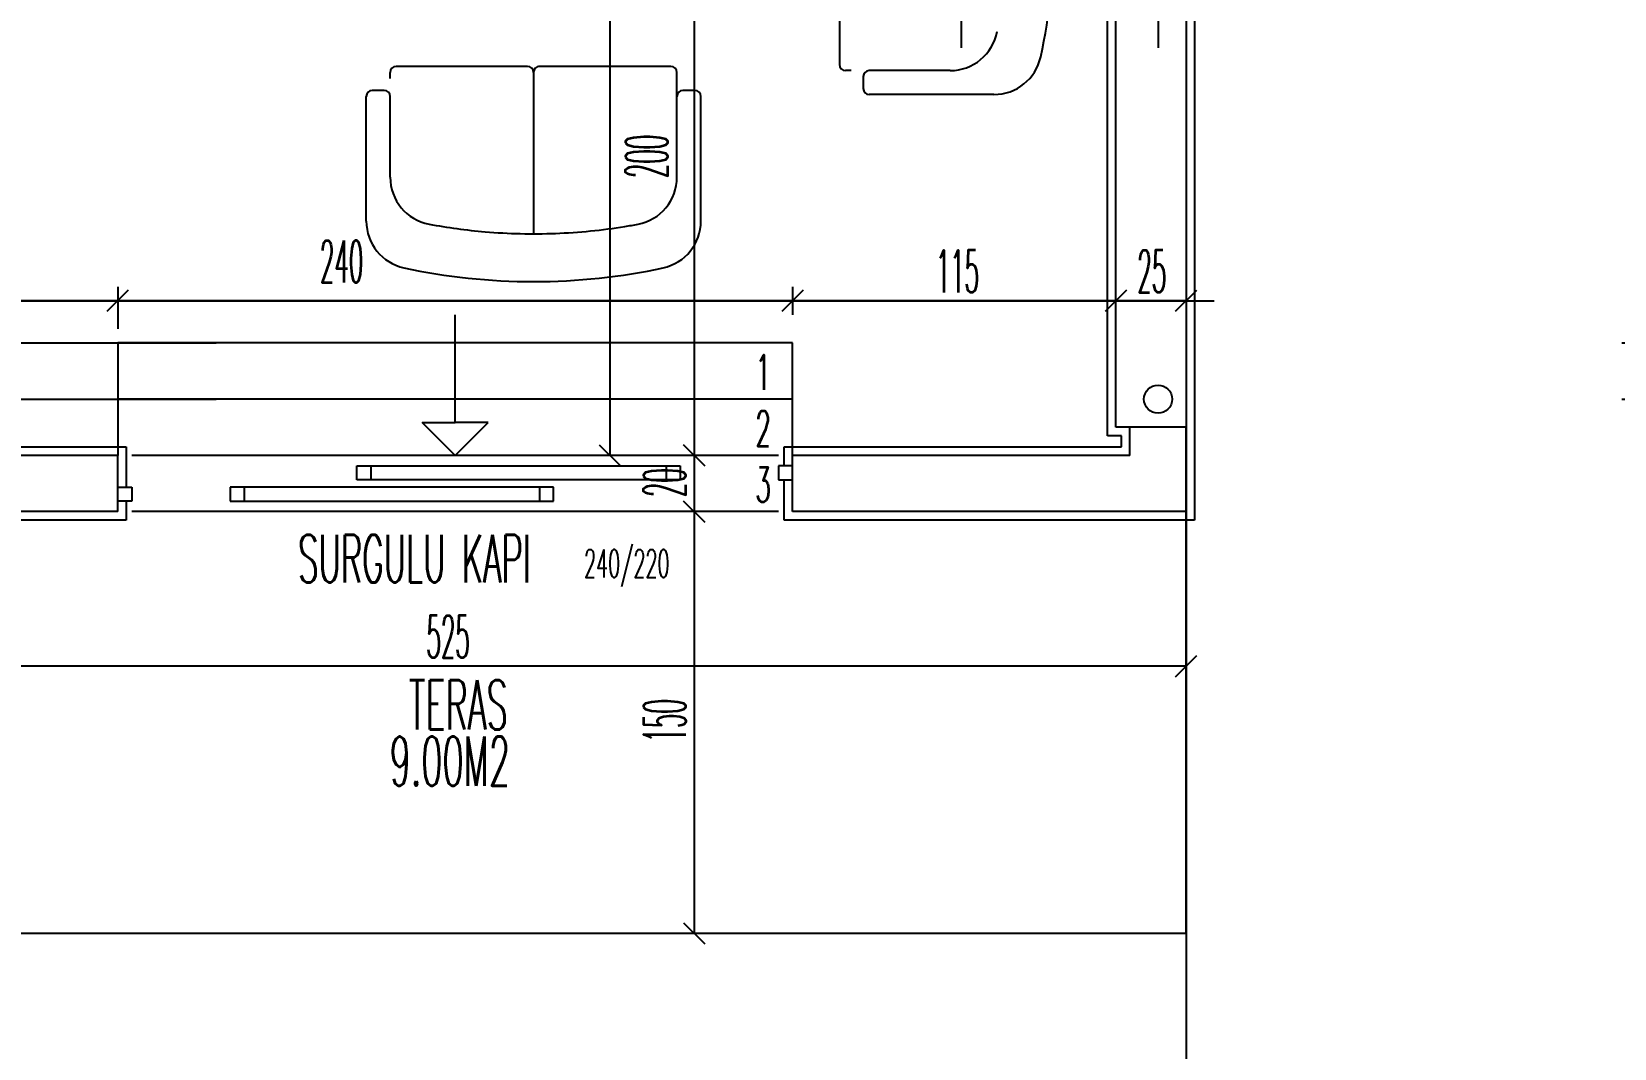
# Model space of a CAD drawing. Extents: x 78 to 306, y -397 to 18.
# Drawn here: x 272.169 to 272.2816, y -396.7718 to -396.6994 of the extents above; entities that cross this region are included whole.
import ezdxf

# ---------------------------------------------------------------- set-up
doc = ezdxf.new("R2010")
doc.units = 0
doc.header["$LTSCALE"] = 0.5
doc.header["$MEASUREMENT"] = 0
doc.linetypes.add('DASHDOT2', pattern=[0.5, 0.25, -0.125, 0, -0.125])
doc.linetypes.add('DASHED', pattern=[0.75, 0.5, -0.25])
doc.layers.get('0').update_dxf_attribs({"linetype": 'CONTINUOUS'})
for name, color, linetype in [('AKS', 5, 'DASHDOT2'), ('ASHADE', 7, 'CONTINUOUS'), ('DUVAR', 6, 'CONTINUOUS'), ('INS.YAKL.', 30, 'CONTINUOUS'), ('KAPI', 1, 'CONTINUOUS'), ('KOLON', 4, 'CONTINUOUS'), ('MERDIVEN', 3, 'CONTINUOUS'), ('OLCU', 31, 'CONTINUOUS'), ('SIVA', 7, 'CONTINUOUS'), ('TEFRIS', 11, 'CONTINUOUS')]:
    doc.layers.add(name, color=color, linetype=linetype)
doc.styles.add('ICMEKAN', font='romans.shx', dxfattribs={"width": 0.55, "height": 0.2})
doc.styles.add('OLCU', font='romans.shx', dxfattribs={"width": 0.6, "height": 0.125})
doc.styles.add('OLCUIC', font='ROMANS.SHX', dxfattribs={"width": 0.4, "height": 0.15})

msp = doc.modelspace()

# ---------------------------------------------------------------- linework, layer by layer
at = {"color": 0, "linetype": 'ByBlock'}
for p, q in [((272.174393941935, -396.7193098737721), (272.175893941935, -396.7178098737721)), ((272.175893941935, -396.7178098737721), (272.174393941935, -396.7193098737721)), ((272.222393941935, -396.7193098737721), (272.223893941935, -396.7178098737721)), ((272.223893941935, -396.7178098737721), (272.222393941935, -396.7193098737721)), ((272.245393941935, -396.7193098737721), (272.246893941935, -396.7178098737721)), ((272.246893941935, -396.7178098737721), (272.245393941935, -396.7193098737721)), ((272.250393941935, -396.7193098737721), (272.251893941935, -396.7178098737721)), ((272.209393941935, -396.7288098737721), (272.210893941935, -396.7303098737721)), ((272.216893941935, -396.7303098737721), (272.215393941935, -396.7288098737721)), ((272.215393941935, -396.7288098737721), (272.216893941935, -396.7303098737721)), ((272.216893941935, -396.7343098737721), (272.215393941935, -396.7328098737721)), ((272.215393941935, -396.7328098737721), (272.216893941935, -396.7343098737721)), ((272.250393941935, -396.7453098737721), (272.251893941935, -396.7438098737721)), ((272.215393941935, -396.7628098737721), (272.216893941935, -396.7643098737721))]:
    msp.add_line(p, q, dxfattribs=at)
at = {"layer": 'AKS'}
for p, q in [((272.2391439419351, -396.3715598737721), (272.2391439419351, -396.8395598737721)), ((272.2351439419351, -396.3755598737721), (272.2351439419351, -396.8355598737721)), ((272.2491439419351, -396.3755598737721), (272.2491439419351, -396.8355598737721)), ((272.0571439419351, -396.7215598737721), (272.3491439419351, -396.7215598737721)), ((272.0571439419351, -396.7255598737721), (272.3531439419343, -396.7255598737721))]:
    msp.add_line(p, q, dxfattribs=at)
at = {"layer": 'ASHADE'}
msp.add_circle((272.2491439419351, -396.7255598737721), 0.0009999999999999432, dxfattribs=at)
at = {"layer": 'DUVAR'}
for p, q in [((272.2471439419343, -396.7295598737762), (272.2471439419343, -396.7275598737721)), ((272.2511439419343, -396.7335598737762), (272.2511439419343, -396.7275598737721)), ((272.1751439419351, -396.7295598737762), (272.1501439419344, -396.7295598737762)), ((272.1751439419351, -396.7335598737768), (272.1751439419351, -396.7295598737768)), ((272.223143941935, -396.7335598737768), (272.223143941935, -396.7295598737762)), ((272.2471439419343, -396.7295598737762), (272.223143941935, -396.7295598737762)), ((272.1751439419351, -396.7335598737762), (272.1461439419345, -396.7335598737762)), ((272.2511439419343, -396.7335598737762), (272.223143941935, -396.7335598737762))]:
    msp.add_line(p, q, dxfattribs=at)
at = {"layer": 'INS.YAKL.', "linetype": 'DASHED', "ltscale": 0.5}
msp.add_line((272.2511439419359, -396.4397362132731), (272.2511439419335, -396.8975935022804), dxfattribs=at)
at = {"layer": 'KAPI', "ltscale": 1.4}
for p, q in [((272.1991439419351, -396.7272221575885), (272.1991439419351, -396.7195598737772)), ((272.223143941935, -396.7215598737762), (272.175143941935, -396.7215598737762)), ((272.175143941935, -396.7215598737762), (272.175143941935, -396.7255598737762)), ((272.223143941935, -396.7255598737762), (272.223143941935, -396.7215598737762)), ((272.223143941935, -396.7255598737762), (272.175143941935, -396.7255598737762)), ((272.175143941935, -396.7255598737762), (272.175143941935, -396.7295598737762)), ((272.223143941935, -396.7295598737762), (272.223143941935, -396.7255598737762)), ((272.1991439419351, -396.7295598737768), (272.1968062257468, -396.7272221575885)), ((272.1968062257468, -396.7272221575885), (272.1991439419351, -396.7272221575885)), ((272.1991439419351, -396.7295598737768), (272.2014816581233, -396.7272221575885)), ((272.2014816581233, -396.7272221575885), (272.1991439419351, -396.7272221575885))]:
    msp.add_line(p, q, dxfattribs=at)
at = {"layer": 'KAPI'}
for p, q in [((272.222143941935, -396.7295598737768), (272.1761439419352, -396.7295598737768)), ((272.1921439419351, -396.731309873777), (272.1921439419351, -396.7303098737769)), ((272.1921439419351, -396.7303098737769), (272.2151439419351, -396.7303098737769)), ((272.1931439419351, -396.7303098737769), (272.1931439419351, -396.731309873777)), ((272.2141439419351, -396.7303098737769), (272.2141439419351, -396.731309873777)), ((272.2151439419351, -396.7303098737769), (272.2151439419351, -396.731309873777)), ((272.223143941935, -396.7303098737769), (272.222143941935, -396.7303098737769)), ((272.222143941935, -396.7303098737769), (272.222143941935, -396.731309873777)), ((272.2151439419351, -396.731309873777), (272.1921439419351, -396.731309873777)), ((272.222143941935, -396.731309873777), (272.223143941935, -396.731309873777)), ((272.1751439419351, -396.7318098737771), (272.1761439419352, -396.7318098737771)), ((272.1761439419352, -396.7328098737772), (272.1751439419351, -396.7328098737772)), ((272.1761439419352, -396.7318098737771), (272.1761439419352, -396.7328098737772)), ((272.183143941935, -396.7318098737771), (272.183143941935, -396.7328098737772)), ((272.206143941935, -396.7318098737771), (272.183143941935, -396.7318098737771)), ((272.183143941935, -396.7328098737772), (272.206143941935, -396.7328098737772)), ((272.184143941935, -396.7318098737771), (272.184143941935, -396.7328098737772)), ((272.205143941935, -396.7318098737771), (272.205143941935, -396.7328098737772)), ((272.206143941935, -396.7328098737772), (272.206143941935, -396.7318098737771)), ((272.222143941935, -396.7335598737768), (272.1761439419352, -396.7335598737768))]:
    msp.add_line(p, q, dxfattribs=at)
at = {"layer": 'KOLON'}
for p, q in [((272.2461439419382, -396.7275598737813), (272.2461439419371, -396.6935598737854)), ((272.2511439419351, -396.6935598737813), (272.2511439419351, -396.7275598737813)), ((272.2511439419351, -396.7275598737813), (272.2461439419382, -396.7275598737813))]:
    msp.add_line(p, q, dxfattribs=at)
at = {"layer": 'MERDIVEN', "linetype": 'ByBlock'}
for p, q in [((272.2511439419349, -396.7635598737762), (272.2511439419343, -396.7335598737762)), ((272.146143941935, -396.7635598737762), (272.2511439419348, -396.7635598737762))]:
    msp.add_line(p, q, dxfattribs=at)
at = {"layer": 'OLCU', "ltscale": 1.4}
for p, q in [((272.210143941935, -396.6145598737721), (272.210143941935, -396.7295598737721)), ((272.216143941935, -396.6895598737721), (272.216143941935, -396.7295598737721)), ((272.175143941935, -396.7175598737721), (272.175143941935, -396.7205598737721)), ((272.223143941935, -396.7175598737721), (272.223143941935, -396.7195598737721)), ((272.146143941935, -396.7185598737721), (272.253143941935, -396.7185598737721)), ((272.175143941935, -396.7185598737721), (272.151143941935, -396.7185598737721)), ((272.223143941935, -396.7185598737721), (272.175143941935, -396.7185598737721)), ((272.246143941935, -396.7185598737721), (272.223143941935, -396.7185598737721)), ((272.251143941935, -396.7185598737721), (272.246143941935, -396.7185598737721)), ((272.216143941935, -396.7295598737721), (272.216143941935, -396.7335598737721)), ((272.216143941935, -396.7335598737721), (272.216143941935, -396.7635598737721)), ((272.251143941935, -396.7445598737721), (272.146143941935, -396.7445598737721))]:
    msp.add_line(p, q, dxfattribs=at)
at = {"layer": 'SIVA', "ltscale": 1.4}
for p, q in [((272.2455439419382, -396.7281598737813), (272.2455439419371, -396.6929598737813)), ((272.2517439419345, -396.6935598737762), (272.2517439419351, -396.7275598737813)), ((272.2465439419342, -396.7281598737813), (272.2455439419382, -396.7281598737813)), ((272.2465439419343, -396.7289598737762), (272.2465439419342, -396.7281598737813)), ((272.2517439419351, -396.7275598737813), (272.2517439419343, -396.7341598737762)), ((272.1507439419344, -396.7289598737762), (272.1757439419351, -396.7289598737762)), ((272.1757439419351, -396.7289598737762), (272.1757439419351, -396.7318098737771)), ((272.222543941935, -396.7303098737769), (272.222543941935, -396.7289598737762)), ((272.222543941935, -396.7289598737762), (272.2465439419343, -396.7289598737762)), ((272.222543941935, -396.7341598737762), (272.222543941935, -396.731309873777)), ((272.1757439419351, -396.7328098737772), (272.1757439419351, -396.7341598737762)), ((272.1757439419351, -396.7341598737762), (272.1455439419345, -396.7341598737762)), ((272.2517439419343, -396.7341598737762), (272.222543941935, -396.7341598737762))]:
    msp.add_line(p, q, dxfattribs=at)
at = {"layer": 'TEFRIS'}
for p, q in [((272.2264755619272, -396.692406362462), (272.2264755619272, -396.7017563694012)), ((272.194522446315, -396.7027414937625), (272.194522446315, -396.7023164937626)), ((272.2042974532543, -396.7018914937626), (272.1949474463151, -396.7018914937626)), ((272.203872446315, -396.7018915076416), (272.203872446315, -396.7018914937626)), ((272.2047224532544, -396.7023164868231), (272.2047226406194, -396.7137914338605)), ((272.214497446315, -396.7018914937626), (272.2051474532545, -396.7018914937626)), ((272.2149224463151, -396.7040164937625), (272.2149224463151, -396.7023164937626)), ((272.2273255619271, -396.7021813694012), (272.2269005619273, -396.7021813694012)), ((272.2343502216677, -396.7021813694012), (272.2286005619271, -396.7021813694012)), ((272.1940974463149, -396.7035914937627), (272.193247446315, -396.7035914937627)), ((272.2161974463151, -396.7035914937627), (272.2153474463149, -396.7035914937627)), ((272.2281755619273, -396.7026063694013), (272.2281755619273, -396.7034563694012)), ((272.1928224463149, -396.7128898722502), (272.1928224463149, -396.7040164937625)), ((272.194522446315, -396.709766153503), (272.194522446315, -396.7040164937625)), ((272.2149224463151, -396.7097661529882), (272.2149224463151, -396.7040164937625)), ((272.2166224463149, -396.7128898722502), (272.2166224463149, -396.7040164937625)), ((272.2374739404149, -396.7038813694014), (272.2286005619271, -396.7038813694014))]:
    msp.add_line(p, q, dxfattribs=at)
for centre, radius, start, end in [((272.2343502216677, -396.6987813694018), 0.0034, 270, 349.345076221867), ((272.2374739404149, -396.700481369402), 0.0034, 270, 347.679782585205), ((272.1949474463151, -396.7023164937626), 0.000425, 90, 180), ((272.2042974532543, -396.7023164937626), 0.000425, 0.0009355358652462953, 90), ((272.2051474532545, -396.7023164937626), 0.000425, 90, 180.0009355358652), ((272.214497446315, -396.7023164937626), 0.000425, 0, 90), ((272.2269005619273, -396.7017563694017), 0.000425, 180, 270), ((272.2286005619271, -396.7026063694019), 0.000425, 90, 180), ((272.193247446315, -396.7040164937625), 0.000425, 90, 180), ((272.1940974463149, -396.7040164937625), 0.000425, 0, 90), ((272.2153474463149, -396.7040164937625), 0.000425, 90, 180), ((272.2161974463151, -396.7040164937625), 0.000425, 0, 90), ((272.2286005619271, -396.7034563694019), 0.000425, 180, 270), ((272.197922446315, -396.709766153503), 0.0034, 180, 259.345076221867), ((272.2115224463151, -396.7097661529882), 0.0034, 280.6614047578017, 0), ((272.1962224463148, -396.7128898722502), 0.0034, 180, 257.679782585205), ((272.2132224463149, -396.7128898722502), 0.0034, 282.320217414795, 0)]:
    msp.add_arc(centre, radius, start, end, dxfattribs=at)
for centre, major_axis, ratio, start_param, end_param in [((272.2233507280472, -396.6919813694013), (7.924786023031736e-17, 0.02867030817777018), 0.6426451283946741, 4.384782178413722, 5.039995782355666), ((272.2047224463149, -396.6987666598826), (-0.02867030817776864, -1.933942806050525e-16), 0.64264512839471, 1.243189524823915, 1.89840312876587)]:
    msp.add_ellipse(centre, major_axis=major_axis, ratio=ratio, start_param=start_param, end_param=end_param, dxfattribs=at)
msp.add_open_spline([(272.197293808386, -396.7131075326125), (272.198595575907, -396.7133524435944), (272.19993128024, -396.7135335056791), (272.2029363681905, -396.713786562572), (272.2046135054243, -396.7138251314951), (272.2079465249835, -396.7136989371003), (272.2096023226229, -396.713534170988), (272.2115280284368, -396.7132208237182), (272.2118407123517, -396.7131659609899), (272.2121514621982, -396.7131074609682)], degree=3, knots=[1.285920119594737, 1.285920119594737, 1.285920119594737, 1.285920119594737, 1.440502931293953, 1.440502931293953, 1.629643993806033, 1.629643993806033, 1.818785056318113, 1.818785056318113, 1.855687639265202, 1.855687639265202, 1.855687639265202, 1.855687639265202], dxfattribs=at)

# ---------------------------------------------------------------- texts
at = {"layer": 'KAPI', "style": 'OLCU', "width": 0.5}
for s, p in [('1', (272.2205186557246, -396.7248968881537)), ('2', (272.2205186557246, -396.7288968881537)), ('3', (272.2205186557246, -396.7328968881537))]:
    msp.add_text(s, height=0.0025, rotation=359.9999999982087, dxfattribs=at).set_placement(p)
at = {"layer": 'KAPI', "linetype": 'Continuous', "style": 'ICMEKAN', "width": 0.5}
msp.add_text('240/220', height=0.002, dxfattribs=at).set_placement((272.2083092857956, -396.7382544056696))
at = {"layer": 'MERDIVEN', "linetype": 'ByBlock', "style": 'OLCU', "width": 0.5}
for s, height, p in [('SURGULU KAPI', 0.003375, (272.1879800418344, -396.7385977712314)), ('TERAS', 0.0035, (272.1958393025286, -396.7490638609726)), ('9.00M2', 0.0035, (272.1944917174937, -396.7530638609724))]:
    msp.add_text(s, height=height, dxfattribs=at).set_placement(p)
at = {"layer": 'OLCU', "style": 'OLCUIC', "width": 0.4}
for s, p in [('200', (272.2142700265637, -396.7098345434038)), ('20', (272.215543941935, -396.7325313023435)), ('150', (272.215543941935, -396.7499884452006))]:
    msp.add_text(s, height=0.003, rotation=90, dxfattribs=at).set_placement(p)
for s, p in [('240', (272.1895221128951, -396.7172611962222)), ('115', (272.2333296562207, -396.7179598737721)), ('25', (272.2476725133636, -396.7179598737721)), ('525', (272.1971010847922, -396.7439598737721))]:
    msp.add_text(s, height=0.003, dxfattribs=at).set_placement(p)

doc.saveas('drawing.dxf')
